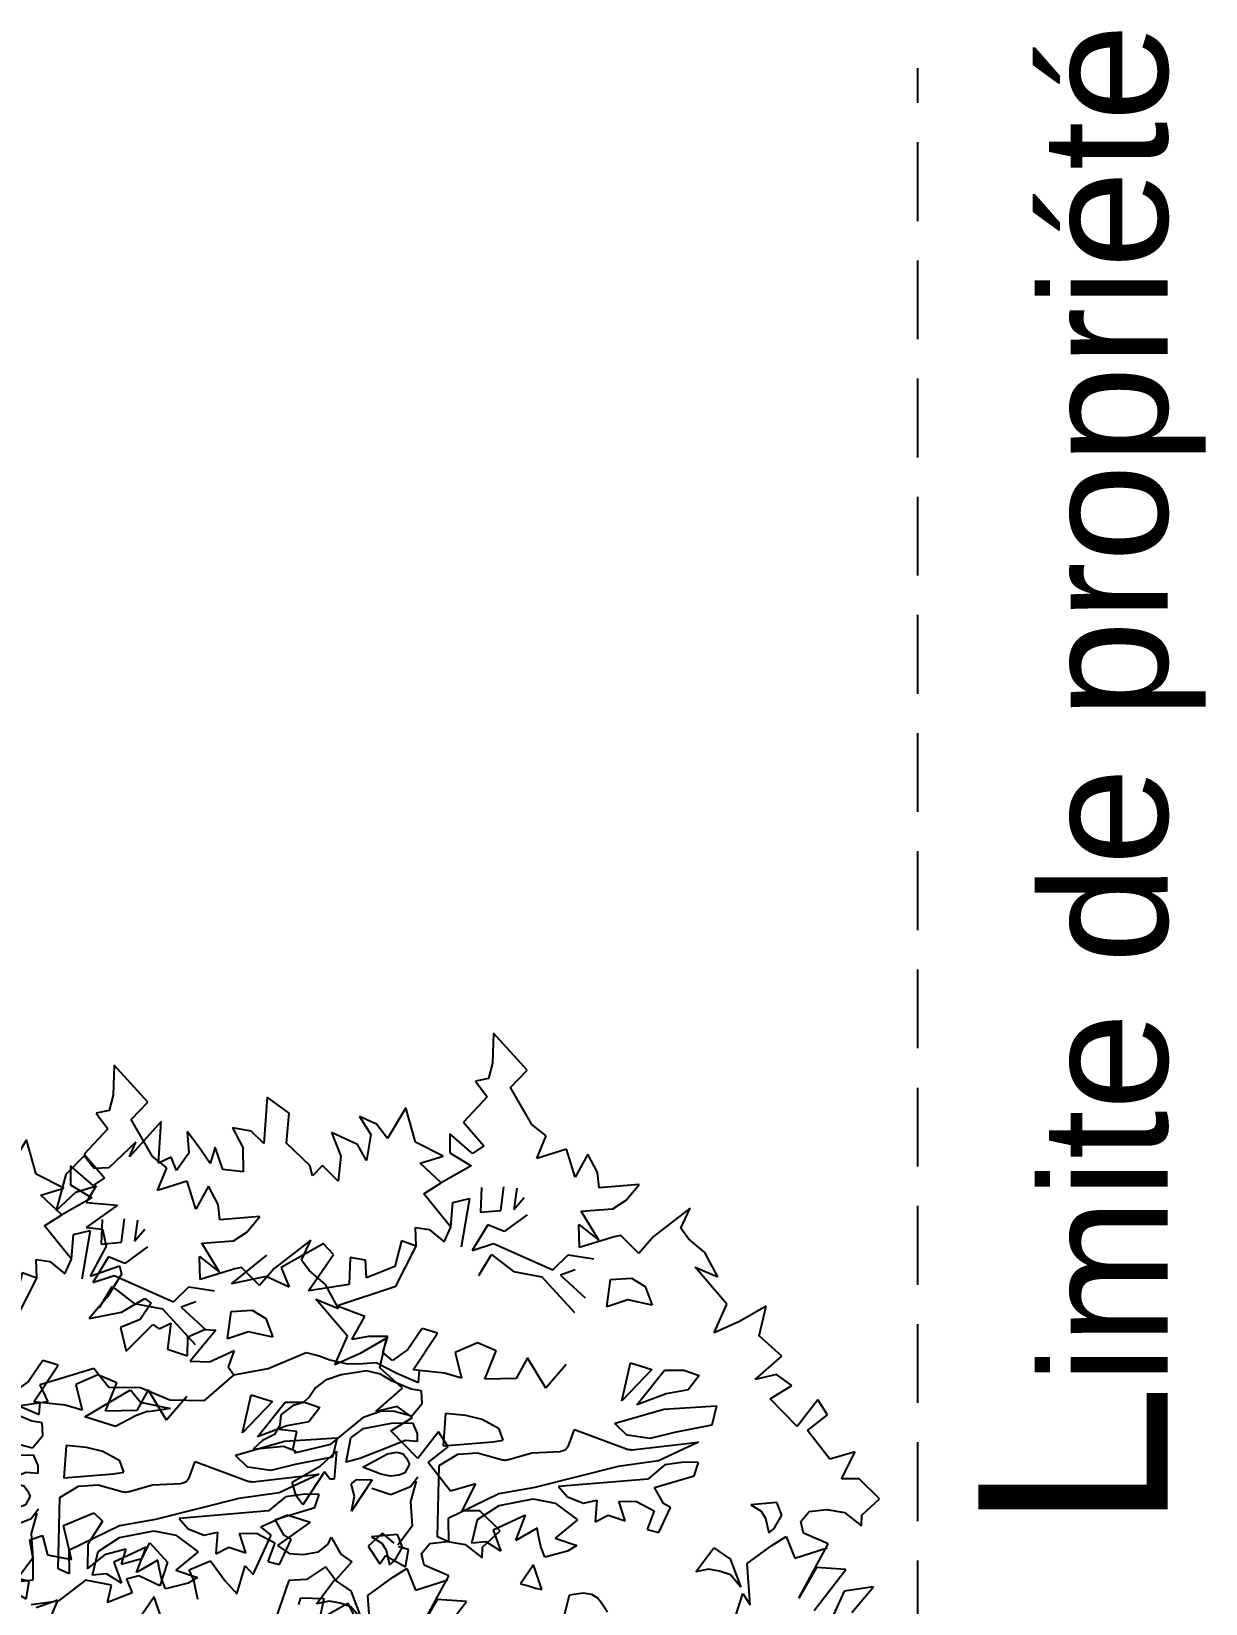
# Model space of a CAD drawing. Header units: millimetres. Extents: x 1514 to 1688, y 984 to 1013.
# Drawn here: x 1538.18 to 1541.904, y 991.759 to 996.747 of the extents above; entities that cross this region are included whole.
import ezdxf

# ---------------------------------------------------------------- set-up
doc = ezdxf.new("R2010")
doc.units = ezdxf.units.MM
doc.linetypes.add('CACHE', pattern=[0.375, 0.25, -0.125])
for name, color, linetype in [('Limites', 7, 'Continuous'), ('T2', 5, 'Continuous'), ('Texte', 7, 'Continuous')]:
    doc.layers.add(name, color=color, linetype=linetype)
doc.styles.get("Standard").update_dxf_attribs({"font": 'arial.ttf'})

# ---------------------------------------------------------------- blocks, each defined once
blk = doc.blocks.new('E13')
at = {"color": 62, "true_color": 0xacc205}
for p, q in [((1.6763, 20.3202), (1.674, 20.2511)), ((1.7534, 20.2347), (1.6763, 20.3202)), ((1.674, 20.2511), (1.6645, 20.2158)), ((1.6645, 20.2158), (1.6348, 20.2097)), ((1.7151, 20.1948), (1.7534, 20.2347)), ((1.7534, 20.2347), (1.7534, 20.2347)), ((1.6348, 20.2097), (1.6613, 20.1735)), ((1.7647, 20.1096), (1.7151, 20.1948)), ((1.1534, 20.1726), (1.1463, 20.0659)), ((1.2047, 20.1354), (1.1534, 20.1726)), ((1.1983, 20.0668), (1.2047, 20.1354)), ((1.367, 20.1278), (1.3931, 20.0868)), ((1.4063, 20.1105), (1.367, 20.1278)), ((2.1297, 19.9168), (2.0451, 19.8513)), ((2.1083, 19.8702), (2.1297, 19.9168)), ((2.1262, 19.8461), (2.1083, 19.8702)), ((0.7822, 19.8285), (0.7455, 19.7593)), ((2.1635, 19.8138), (2.1262, 19.8461)), ((2.1934, 19.7584), (2.1635, 19.8138)), ((0.7455, 19.7593), (0.8128, 19.7834)), ((0.8128, 19.7834), (0.8178, 19.7641)), ((2.1412, 19.7806), (2.1934, 19.7584)), ((2.2143, 19.6951), (2.1412, 19.7806)), ((0.8178, 19.7641), (0.7854, 19.7116)), ((0.7854, 19.7116), (0.7429, 19.6618)), ((0.8179, 19.6761), (0.8715, 19.708)), ((0.8715, 19.708), (0.8858, 19.6974)), ((0.7429, 19.6618), (0.8179, 19.6761)), ((0.8858, 19.6974), (0.861, 19.6595)), ((2.1854, 19.6291), (2.2143, 19.6951)), ((0.861, 19.6595), (0.8152, 19.6411)), ((0.8152, 19.6411), (0.8281, 19.5862)), ((0.8281, 19.5862), (0.8896, 19.6479)), ((0.8896, 19.6479), (0.9048, 19.638)), ((0.9048, 19.638), (0.9316, 19.6511)), ((0.9316, 19.6511), (0.924, 19.5911)), ((0.9708, 19.6197), (1.009, 19.6368)), ((1.0353, 19.6348), (0.976, 19.5636)), ((0.9701, 19.5754), (0.9708, 19.6197)), ((0.924, 19.5911), (0.9701, 19.5754)), ((0.976, 19.5636), (1.0203, 19.5621)), ((1.9925, 19.5597), (2.0417, 19.5445)), ((0.7538, 19.5464), (0.6704, 19.5214)), ((0.7884, 19.5029), (0.7538, 19.5464)), ((0.7331, 19.4351), (0.8383, 19.4972)), ((0.7884, 19.5029), (0.7884, 19.5029)), ((0.8614, 19.5022), (0.7884, 19.5029)), ((0.8383, 19.4972), (0.8616, 19.4689)), ((0.9293, 19.4732), (0.8614, 19.5022)), ((2.0687, 19.4523), (2.1906, 19.4601)), ((2.1906, 19.4601), (2.1796, 19.4154)), ((2.3765, 19.4128), (2.3142, 19.4763)), ((2.4247, 19.4743), (2.3765, 19.4128)), ((2.4467, 19.4396), (2.4247, 19.4743)), ((2.1796, 19.4154), (2.0938, 19.3984)), ((2.4004, 19.4034), (2.4467, 19.4396)), ((2.4521, 19.3369), (2.4004, 19.4034)), ((2.0711, 19.3244), (2.0318, 19.2914)), ((2.0318, 19.2914), (1.8258, 19.2738)), ((2.0473, 19.272), (2.1393, 19.2991)), ((2.068, 19.2345), (2.0473, 19.272)), ((1.7676, 19.2453), (1.818, 19.2357)), ((1.9653, 19.2404), (2.0058, 19.2392)), ((2.0058, 19.2392), (2.047, 19.2182)), ((2.0844, 19.2256), (2.068, 19.2345)), ((2.33, 19.2372), (2.2697, 19.2315)), ((2.2697, 19.2315), (2.2933, 19.2172)), ((2.341, 19.2079), (2.33, 19.2372)), ((0.6836, 19.1839), (0.7541, 19.2137)), ((0.7541, 19.2137), (0.7734, 19.1941)), ((1.9105, 19.1924), (1.9409, 19.2082)), ((2.047, 19.2182), (2.0304, 19.1748)), ((2.047, 19.2182), (2.047, 19.2182)), ((2.0572, 19.1679), (2.0844, 19.2256)), ((2.2933, 19.2172), (2.3034, 19.2013)), ((2.3034, 19.2013), (2.3114, 19.1674)), ((2.3235, 19.177), (2.341, 19.2079)), ((2.3854, 19.1931), (2.4042, 19.2163)), ((2.4042, 19.2163), (2.4451, 19.2208)), ((0.7022, 19.1059), (0.6836, 19.1839)), ((0.7734, 19.1941), (0.7398, 19.1409)), ((2.0304, 19.1748), (2.0572, 19.1679)), ((2.3114, 19.1674), (2.3235, 19.177)), ((2.3186, 19.1376), (2.3513, 19.1586)), ((2.3513, 19.1586), (2.3713, 19.1089)), ((2.3917, 19.1661), (2.3854, 19.1931)), ((2.4486, 19.1417), (2.3917, 19.1661)), ((0.7398, 19.1409), (0.7393, 19.0841)), ((0.7816, 19.1177), (0.8273, 19.1304)), ((0.8273, 19.1304), (0.817, 19.0952)), ((0.8642, 19.1076), (0.8833, 19.144)), ((0.8833, 19.144), (0.9234, 19.0993)), ((2.1431, 19.0771), (2.1845, 19.1327)), ((2.1845, 19.1327), (2.2233, 19.1059)), ((0.647, 19.1166), (0.7022, 19.1059)), ((0.7393, 19.0841), (0.7816, 19.1177)), ((0.817, 19.0952), (0.8642, 19.1076)), ((0.9234, 19.0993), (0.906, 19.0448)), ((0.9741, 19.0821), (1.023, 19.1022)), ((1.023, 19.1022), (1.0558, 19.0569)), ((0.7346, 19.0579), (0.6711, 19.0098)), ((0.7943, 19.0466), (0.7346, 19.0579)), ((0.8574, 19.0683), (0.8295, 19.0602)), ((0.8295, 19.0602), (0.8422, 19.0289)), ((0.906, 19.0448), (0.8574, 19.0683)), ((0.9847, 19.0578), (0.9741, 19.0821)), ((0.9935, 19.0135), (0.9847, 19.0578)), ((1.0558, 19.0569), (1.0838, 19.0264)), ((1.2444, 19.0595), (1.2036, 19.057)), ((2.1974, 19.0787), (2.1723, 19.0833)), ((2.2225, 19.07), (2.1974, 19.0787)), ((1.8389, 18.9743), (1.851, 19.0237))]:
    blk.add_line(p, q, dxfattribs=at)
at = {"color": 84, "true_color": 0x2aaf18}
for p, q in [((1.4736, 20.1481), (1.4314, 20.0774)), ((1.496, 20.0687), (1.4736, 20.1481)), ((1.6613, 20.1735), (1.6067, 20.1152)), ((0.9092, 20.1163), (0.8358, 20.0347)), ((0.9029, 20.0201), (0.9092, 20.1163)), ((1.074, 20.1018), (1.0979, 20.0564)), ((1.117, 20.0939), (1.074, 20.1018)), ((1.4314, 20.0774), (1.4063, 20.1105)), ((1.6067, 20.1152), (1.6537, 20.0604)), ((1.7976, 20.0835), (1.7647, 20.1096)), ((0.8506, 20.0688), (0.7885, 20.0099)), ((0.8358, 20.0347), (0.8506, 20.0688)), ((0.9692, 20.0938), (0.973, 20.0443)), ((0.9949, 20.0586), (0.9692, 20.0938)), ((1.1463, 20.0659), (1.117, 20.0939)), ((1.2523, 20.0153), (1.1983, 20.0668)), ((1.3025, 20.0911), (1.324, 20.0364)), ((1.3621, 20.0638), (1.3025, 20.0911)), ((1.3931, 20.0868), (1.3828, 20.0262)), ((1.5598, 20.0362), (1.496, 20.0687)), ((1.5751, 20.0881), (1.5756, 20.0445)), ((1.6277, 20.0424), (1.5751, 20.0881)), ((1.7757, 20.031), (1.7976, 20.0835)), ((0.7318, 20.037), (0.6895, 19.994)), ((0.7542, 20.008), (0.7318, 20.037)), ((0.9324, 20.0341), (0.9029, 20.0201)), ((0.9442, 20.0037), (0.9324, 20.0341)), ((0.9729, 20.0432), (0.9442, 20.0037)), ((0.973, 20.0443), (0.9729, 20.0432)), ((1.0223, 20.0197), (0.9949, 20.0586)), ((1.0336, 20.0575), (1.0223, 20.0197)), ((1.0516, 20.0061), (1.0336, 20.0575)), ((1.0979, 20.0564), (1.0985, 20.0006)), ((1.324, 20.0364), (1.3177, 19.9789)), ((1.3828, 20.0262), (1.3621, 20.0638)), ((1.5066, 20.0205), (1.5598, 20.0362)), ((1.5756, 20.0445), (1.6244, 20.0142)), ((1.6537, 20.0604), (1.6277, 20.0424)), ((1.8445, 20.0523), (1.7757, 20.031)), ((1.8642, 19.9883), (1.8445, 20.0523)), ((1.8939, 20.0409), (1.8642, 19.9883)), ((1.9162, 19.9986), (1.8939, 20.0409)), ((0.6895, 19.994), (0.6672, 19.9112)), ((0.7885, 20.0099), (0.7542, 20.008)), ((1.0985, 20.0006), (1.0516, 20.0061)), ((1.258, 19.9911), (1.2523, 20.0153)), ((1.2815, 20.015), (1.258, 19.9911)), ((1.3177, 19.9789), (1.2815, 20.015)), ((1.5551, 19.9751), (1.5066, 20.0205)), ((1.6244, 20.0142), (1.5551, 19.9751)), ((1.9202, 19.9631), (1.9162, 19.9986)), ((0.7121, 19.9533), (0.7595, 19.9678)), ((0.7595, 19.9678), (0.7358, 19.9298)), ((0.7595, 19.9678), (0.7595, 19.9678)), ((1.5153, 19.9497), (1.5551, 19.9751)), ((2.0118, 19.9713), (1.9202, 19.9631)), ((1.9825, 19.9348), (2.0118, 19.9713)), ((0.6672, 19.9112), (0.7121, 19.9533)), ((0.7358, 19.9298), (0.8084, 19.9231)), ((0.8084, 19.9231), (0.7362, 19.8718)), ((1.5776, 19.8729), (1.5153, 19.9497)), ((1.9515, 19.9153), (1.9825, 19.9348)), ((1.8782, 19.9095), (1.9515, 19.9153)), ((1.9194, 19.843), (1.8782, 19.9095)), ((0.7362, 19.8718), (0.7738, 19.8681)), ((0.7738, 19.8681), (0.7822, 19.8285)), ((1.4961, 19.8716), (1.5279, 19.8673)), ((1.4976, 19.8287), (1.4961, 19.8716)), ((1.5279, 19.8673), (1.5618, 19.839)), ((1.8729, 19.8788), (1.9194, 19.843)), ((1.8745, 19.8256), (1.8729, 19.8788)), ((1.9541, 19.8506), (1.8745, 19.8256)), ((1.9695, 19.8532), (1.9541, 19.8506)), ((2.011, 19.8122), (1.9695, 19.8532)), ((1.9695, 19.8532), (1.9695, 19.8532)), ((2.0451, 19.8513), (2.011, 19.8122)), ((2.0451, 19.8513), (2.0451, 19.8513)), ((0.7822, 19.8285), (0.7822, 19.8285)), ((1.2848, 19.8347), (1.1858, 19.7795)), ((1.2847, 19.8336), (1.2848, 19.8347)), ((1.3067, 19.8092), (1.2847, 19.8336)), ((1.4634, 19.8408), (1.4486, 19.7821)), ((1.4508, 19.7365), (1.4976, 19.8287)), ((1.4976, 19.8287), (1.4634, 19.8408)), ((1.0711, 19.742), (1.1531, 19.8077)), ((1.1858, 19.7795), (1.2043, 19.7345)), ((1.2491, 19.7254), (1.3067, 19.8092)), ((1.3449, 19.8025), (1.3431, 19.7401)), ((1.3804, 19.7968), (1.3449, 19.8025)), ((1.383, 19.756), (1.3804, 19.7968)), ((1.4486, 19.7821), (1.383, 19.756)), ((1.1512, 19.7586), (1.0711, 19.742)), ((1.2043, 19.7345), (1.1512, 19.7586)), ((1.3431, 19.7401), (1.2491, 19.7254)), ((1.3431, 19.7401), (1.3431, 19.7401)), ((1.9379, 19.6889), (1.9457, 19.7517)), ((1.9457, 19.7517), (1.9941, 19.7547)), ((1.9941, 19.7547), (2.026, 19.736)), ((1.3136, 19.6912), (1.4508, 19.7365)), ((1.9857, 19.705), (1.9379, 19.6889)), ((2.0424, 19.6923), (1.9857, 19.705)), ((2.026, 19.736), (2.0424, 19.6923)), ((1.3791, 19.6662), (1.3136, 19.6912)), ((1.3493, 19.6135), (1.3791, 19.6662)), ((2.3048, 19.6901), (2.2434, 19.655)), ((2.2893, 19.6222), (2.3048, 19.6901)), ((1.009, 19.6368), (1.0353, 19.6348)), ((1.5115, 19.639), (1.4783, 19.5904)), ((1.5467, 19.6279), (1.5115, 19.639)), ((2.2434, 19.655), (2.1854, 19.6291)), ((1.3877, 19.62), (1.3493, 19.6135)), ((1.4324, 19.6204), (1.3877, 19.62)), ((1.4209, 19.5834), (1.4324, 19.6204)), ((1.4909, 19.5431), (1.5467, 19.6279)), ((1.6387, 19.6057), (1.5877, 19.5831)), ((1.6819, 19.5872), (1.6387, 19.6057)), ((2.3415, 19.5747), (2.2893, 19.6222)), ((1.0203, 19.5621), (1.0772, 19.588)), ((1.0772, 19.588), (1.064, 19.55)), ((1.1558, 19.5468), (1.2439, 19.5837)), ((1.2439, 19.5837), (1.2736, 19.5757)), ((1.2984, 19.5662), (1.3386, 19.5575)), ((1.4433, 19.5646), (1.4209, 19.5834)), ((1.4783, 19.5904), (1.4433, 19.5646)), ((1.5877, 19.5831), (1.6021, 19.524)), ((1.6561, 19.5218), (1.6819, 19.5872)), ((1.7546, 19.5711), (1.7282, 19.523)), ((1.7966, 19.5008), (1.7546, 19.5711)), ((1.9725, 19.4721), (1.9925, 19.5597)), ((2.2797, 19.5214), (2.3415, 19.5747)), ((0.6704, 19.5214), (0.6288, 19.5086)), ((1.0767, 19.532), (1.0077, 19.4721)), ((1.064, 19.55), (1.0767, 19.532)), ((1.0767, 19.532), (1.1558, 19.5468)), ((1.5632, 19.5357), (1.4909, 19.5431)), ((1.6021, 19.524), (1.5632, 19.5357)), ((1.7282, 19.523), (1.6561, 19.5218)), ((1.8436, 19.5559), (1.7966, 19.5008)), ((2.0417, 19.5445), (1.9725, 19.4721)), ((2.007, 19.4627), (2.0707, 19.5423)), ((2.0707, 19.5423), (2.1154, 19.5427)), ((2.1154, 19.5427), (2.1505, 19.5305)), ((2.1505, 19.5305), (2.1252, 19.4973)), ((2.3288, 19.5329), (2.2797, 19.5214)), ((2.3647, 19.5074), (2.3288, 19.5329)), ((0.6288, 19.5086), (0.6475, 19.4693)), ((1.265, 19.5016), (1.2512, 19.4808)), ((2.0741, 19.4879), (2.007, 19.4627)), ((2.1252, 19.4973), (2.0741, 19.4879)), ((2.3142, 19.4763), (2.3647, 19.5074)), ((0.6475, 19.4693), (0.5623, 19.4569)), ((0.8616, 19.4689), (0.9306, 19.4541)), ((0.9306, 19.4541), (0.8788, 19.4467)), ((1.0077, 19.4721), (0.9293, 19.4732)), ((1.2125, 19.4602), (1.1855, 19.4395)), ((1.2369, 19.4678), (1.2125, 19.4602)), ((1.2512, 19.4808), (1.2369, 19.4678)), ((1.9564, 19.4203), (2.0687, 19.4523)), ((0.8034, 19.4127), (0.7331, 19.4351)), ((0.8457, 19.4352), (0.8034, 19.4127)), ((0.8458, 19.436), (0.8457, 19.4352)), ((0.8789, 19.4478), (0.8458, 19.436)), ((0.8788, 19.4467), (0.8789, 19.4478)), ((1.1826, 19.4159), (1.1707, 19.3941)), ((1.1855, 19.4395), (1.1826, 19.4159)), ((1.9845, 19.3916), (1.9563, 19.4192)), ((1.1431, 19.3802), (1.1215, 19.3599)), ((1.1707, 19.3941), (1.1431, 19.3802)), ((1.2223, 19.4007), (1.1814, 19.4057)), ((1.2129, 19.3586), (1.2223, 19.4007)), ((1.849, 19.3683), (1.8632, 19.4055)), ((1.8632, 19.4055), (1.9867, 19.3595)), ((2.0378, 19.3846), (1.9845, 19.3924)), ((1.9845, 19.3924), (1.9845, 19.3916)), ((1.9963, 19.3584), (2.1482, 19.3761)), ((2.0938, 19.3984), (2.0378, 19.3846)), ((2.149, 19.3761), (2.0566, 19.3331)), ((2.1482, 19.3761), (2.149, 19.3761)), ((1.1215, 19.3599), (1.1913, 19.3671)), ((1.1913, 19.3671), (1.2189, 19.3563)), ((1.2167, 19.3519), (1.3005, 19.372)), ((1.2189, 19.3563), (1.2167, 19.3519)), ((1.2769, 19.3215), (1.3137, 19.3558)), ((1.3137, 19.3558), (1.3087, 19.2907)), ((2.5103, 19.3541), (2.4521, 19.3369)), ((2.479, 19.2921), (2.5103, 19.3541)), ((1.2115, 19.284), (1.2769, 19.3215)), ((1.2861, 19.3076), (1.2359, 19.2318)), ((1.2981, 19.2907), (1.2861, 19.3076)), ((2.0566, 19.3331), (1.9639, 19.3201)), ((2.1162, 19.3304), (2.0711, 19.3244)), ((2.1492, 19.3298), (2.1162, 19.3304)), ((2.1393, 19.2991), (2.1492, 19.3298)), ((1.2205, 19.2528), (1.2115, 19.284)), ((1.3087, 19.2907), (1.2981, 19.2907)), ((1.3477, 19.2801), (1.3606, 19.2905)), ((1.355, 19.2519), (1.3477, 19.2801)), ((1.3958, 19.2897), (1.3485, 19.2175)), ((1.3606, 19.2905), (1.3958, 19.2897)), ((2.5199, 19.2919), (2.479, 19.2921)), ((2.5664, 19.2456), (2.5199, 19.2919)), ((1.2359, 19.2318), (1.2205, 19.2528)), ((1.3485, 19.2175), (1.355, 19.2519)), ((2.5256, 19.2081), (2.5664, 19.2456)), ((1.5717, 19.2004), (1.5724, 19.1462)), ((2.4451, 19.2208), (2.4863, 19.2138)), ((2.4863, 19.2138), (2.5249, 19.1835)), ((2.5249, 19.1835), (2.5256, 19.2081)), ((1.4201, 19.1664), (1.3871, 19.1367)), ((1.4466, 19.1433), (1.4201, 19.1664)), ((1.2374, 19.1169), (1.2721, 19.1237)), ((1.2721, 19.1237), (1.2942, 19.141)), ((1.2942, 19.141), (1.3012, 19.1575)), ((1.3012, 19.1575), (1.3239, 19.1179)), ((1.3871, 19.1367), (1.4135, 19.0954)), ((1.4796, 19.1284), (1.4565, 19.135)), ((1.473, 19.0888), (1.4796, 19.1284)), ((1.5724, 19.1462), (1.5467, 19.1577)), ((2.2613, 19.0965), (2.3186, 19.1376)), ((2.3186, 19.1376), (2.3186, 19.1376)), ((2.3713, 19.1089), (2.446, 19.1325)), ((2.3802, 19.0162), (2.4486, 19.1417)), ((1.2374, 19.1169), (1.2374, 19.1169)), ((1.2883, 19.0884), (1.2444, 19.0595)), ((1.3117, 19.0582), (1.2883, 19.0884)), ((1.349, 19.1), (1.3117, 19.0582)), ((1.3239, 19.1179), (1.349, 19.1)), ((1.4135, 19.0954), (1.4267, 19.1152)), ((1.4267, 19.1152), (1.473, 19.0888)), ((2.2233, 19.1059), (2.2232, 19.1051)), ((2.2232, 19.1051), (2.2468, 19.0416)), ((2.2684, 19.0012), (2.2613, 19.0965)), ((2.4216, 19.0869), (2.3802, 19.0162)), ((2.4887, 19.0829), (2.4216, 19.0869)), ((2.1723, 19.0833), (2.1431, 19.0771)), ((2.2468, 19.0416), (2.2225, 19.07)), ((2.416, 18.988), (2.4887, 19.0829)), ((2.4887, 19.0829), (2.4887, 19.0829)), ((1.2268, 19.0021), (1.2317, 19.0169)), ((1.2317, 19.0169), (1.2847, 19.0159)), ((1.2847, 19.0159), (1.2745, 18.9682)), ((1.7571, 19.0449), (1.7726, 19.0392)), ((1.7726, 19.0392), (1.7875, 19.0361)), ((1.851, 19.0237), (1.8828, 19.0288)), ((1.8828, 19.0288), (1.9023, 19.0254)), ((1.9023, 19.0254), (1.916, 19.0168)), ((1.916, 19.0168), (1.9237, 19.0076)), ((2.2363, 18.979), (2.2514, 19.0272)), ((2.2514, 19.0272), (2.2684, 19.0012)), ((2.4849, 19.0328), (2.4607, 18.9778)), ((2.5528, 19.0428), (2.4849, 19.0328)), ((2.5028, 18.9833), (2.5528, 19.0428)), ((1.2745, 18.9682), (1.3399, 19.0049)), ((1.3399, 19.0049), (1.3644, 18.9548)), ((1.9237, 19.0076), (1.939, 18.9847))]:
    blk.add_line(p, q, dxfattribs=at)
at = {"color": 45, "true_color": 0xba8d4a}
for p, q in [((1.6482, 19.9642), (1.6458, 19.9075)), ((1.6927, 19.9115), (1.6995, 19.9659)), ((1.7296, 19.9626), (1.7231, 19.9138)), ((1.7231, 19.9138), (1.7469, 19.9415)), ((1.7533, 19.9012), (1.7003, 19.8625)), ((1.6763, 19.8351), (1.8129, 19.7743)), ((1.8129, 19.7743), (1.8486, 19.8086)), ((1.8486, 19.8086), (1.9077, 19.7992)), ((1.7878, 19.7581), (1.863, 19.6757)), ((1.8641, 19.7741), (1.8309, 19.7615)), ((1.8309, 19.7615), (1.8876, 19.7098)), ((1.2736, 19.5757), (1.2984, 19.5662)), ((1.3242, 19.532), (1.2883, 19.5196)), ((1.2883, 19.5196), (1.265, 19.5016)), ((1.3005, 19.372), (1.3774, 19.4351)), ((1.689, 19.4075), (1.65, 19.4286)), ((1.3363, 19.3302), (1.3471, 19.3863)), ((1.5598, 19.3681), (1.6745, 19.3775)), ((1.6745, 19.3775), (1.6984, 19.3813)), ((1.6984, 19.3813), (1.689, 19.4075)), ((1.4209, 19.3598), (1.3673, 19.3384)), ((1.3742, 19.319), (1.4315, 19.3495)), ((1.7643, 19.3516), (1.8309, 19.3551)), ((1.3673, 19.3384), (1.3363, 19.3302)), ((1.4157, 19.3025), (1.3742, 19.319)), ((1.4389, 19.2545), (1.3954, 19.2696)), ((1.4381, 19.2978), (1.4157, 19.3025)), ((1.4842, 19.2733), (1.4389, 19.2545)), ((1.5012, 19.296), (1.4842, 19.2733)), ((1.4974, 19.2865), (1.4842, 19.2394)), ((1.4842, 19.2394), (1.488, 19.1827)), ((1.488, 19.1827), (1.4555, 19.1387))]:
    blk.add_line(p, q, dxfattribs=at)
at = {"color": 47, "true_color": 0x8d6a35}
for p, q in [((1.5776, 19.8729), (1.582, 19.9295)), ((1.582, 19.9295), (1.6206, 19.9387)), ((1.6206, 19.9387), (1.6017, 19.8264)), ((1.6458, 19.9075), (1.6927, 19.9115)), ((1.5618, 19.839), (1.5776, 19.8729)), ((1.6633, 19.8778), (1.6266, 19.8189)), ((1.7003, 19.8625), (1.6633, 19.8778)), ((1.6266, 19.8189), (1.6763, 19.8351)), ((1.6421, 19.7608), (1.6716, 19.8097)), ((1.6716, 19.8097), (1.7225, 19.7706)), ((1.7225, 19.7706), (1.7878, 19.7581)), ((1.3386, 19.5575), (1.3746, 19.5577)), ((1.3746, 19.5577), (1.4051, 19.56)), ((1.4051, 19.56), (1.4533, 19.5354)), ((1.3597, 19.5369), (1.3242, 19.532)), ((1.3828, 19.5408), (1.3597, 19.5369)), ((1.4152, 19.5337), (1.3828, 19.5408)), ((1.4424, 19.5173), (1.4152, 19.5337)), ((1.4533, 19.5354), (1.5028, 19.5138)), ((1.5028, 19.5138), (1.5056, 19.5416)), ((1.4857, 19.4988), (1.4424, 19.5173)), ((1.51, 19.4951), (1.4857, 19.4988)), ((1.5116, 19.4657), (1.51, 19.4951)), ((1.3774, 19.4351), (1.4174, 19.4491)), ((1.4174, 19.4491), (1.4466, 19.448)), ((1.4874, 19.4372), (1.5116, 19.4657)), ((1.3764, 19.4079), (1.4406, 19.42)), ((1.4406, 19.42), (1.4892, 19.4209)), ((1.4466, 19.448), (1.4874, 19.4372)), ((1.4892, 19.4209), (1.4995, 19.3965)), ((1.5655, 19.4416), (1.5598, 19.3681)), ((1.5656, 19.4426), (1.5655, 19.4416)), ((1.6118, 19.438), (1.5656, 19.4426)), ((1.65, 19.4286), (1.6118, 19.438)), ((1.3471, 19.3863), (1.3764, 19.4079)), ((1.4728, 19.3804), (1.4209, 19.3598)), ((1.4999, 19.3776), (1.4728, 19.3804)), ((1.4995, 19.3965), (1.4999, 19.3776)), ((1.4315, 19.3495), (1.4537, 19.3535)), ((1.4537, 19.3535), (1.4675, 19.3497)), ((1.4675, 19.3497), (1.4754, 19.3396)), ((1.4754, 19.3396), (1.4819, 19.3259)), ((1.5507, 19.3225), (1.5935, 19.3485)), ((1.5935, 19.3485), (1.6393, 19.3517)), ((1.6393, 19.3517), (1.6966, 19.3353)), ((1.708, 19.3353), (1.7643, 19.3516)), ((1.4717, 19.3058), (1.458, 19.3001)), ((1.4819, 19.3259), (1.4717, 19.3058)), ((1.5467, 19.1577), (1.5507, 19.3225)), ((1.458, 19.3001), (1.4381, 19.2978))]:
    blk.add_line(p, q, dxfattribs=at)
at = {"color": 97, "true_color": 0x25742c}
for p, q in [((1.9639, 19.3201), (1.7715, 19.2715)), ((1.7715, 19.2715), (1.6881, 19.257)), ((1.8258, 19.2738), (1.8467, 19.2506)), ((1.6881, 19.257), (1.5717, 19.2004)), ((1.6887, 19.2302), (1.7676, 19.2453)), ((1.818, 19.2357), (1.87, 19.1974)), ((1.8467, 19.2506), (1.8835, 19.2353)), ((1.8835, 19.2353), (1.9143, 19.2424)), ((1.9143, 19.2424), (1.9105, 19.1924)), ((1.9143, 19.2424), (1.9143, 19.2424)), ((1.9797, 19.1947), (1.9653, 19.2404)), ((1.1392, 19.1813), (1.2001, 19.2088)), ((1.2001, 19.2088), (1.2526, 19.1916)), ((1.6263, 19.1432), (1.6389, 19.198)), ((1.6389, 19.198), (1.6887, 19.2302)), ((1.7495, 19.2077), (1.6749, 19.1736)), ((1.7272, 19.1496), (1.7495, 19.2077)), ((1.87, 19.1974), (1.8186, 19.155)), ((1.9409, 19.2082), (1.9797, 19.1947)), ((0.6061, 19.1512), (0.6353, 19.1611)), ((0.6353, 19.1611), (0.647, 19.1166)), ((1.1213, 19.0709), (1.1632, 19.1616)), ((1.1632, 19.1616), (1.1392, 19.1813)), ((1.2526, 19.1916), (1.1776, 19.1377)), ((1.6749, 19.1736), (1.6931, 19.1248)), ((1.7767, 19.178), (1.7272, 19.1496)), ((1.78, 19.1599), (1.7767, 19.178)), ((1.7849, 19.1357), (1.78, 19.1599)), ((0.6141, 19.107), (0.6061, 19.1512)), ((1.1776, 19.1377), (1.2046, 19.1194)), ((1.6587, 19.1464), (1.6263, 19.1432)), ((1.6931, 19.1248), (1.6587, 19.1464)), ((1.7944, 19.1114), (1.7849, 19.1357)), ((1.8466, 19.1245), (1.7944, 19.1114)), ((1.8186, 19.155), (1.8684, 19.1379)), ((1.8684, 19.1379), (1.8466, 19.1245)), ((0.6141, 19.107), (0.6141, 19.107)), ((0.6141, 19.0585), (0.6141, 19.107)), ((1.0838, 19.0264), (1.1028, 19.0912)), ((1.1028, 19.0912), (1.1213, 19.0709)), ((1.2046, 19.1194), (1.2374, 19.1169)), ((1.7684, 19.0933), (1.7385, 19.0493)), ((1.7875, 19.0361), (1.7684, 19.0933)), ((0.5377, 19.0503), (0.6141, 19.0585)), ((1.2036, 19.057), (1.1584, 18.9259)), ((1.7385, 19.0493), (1.7571, 19.0449)), ((0.7856, 19.0067), (0.7943, 19.0466)), ((0.8422, 19.0289), (0.7856, 19.0067)), ((0.6711, 19.0098), (0.609, 19.0012)), ((0.6206, 18.9947), (0.6705, 19.0125)), ((0.6705, 19.0125), (0.6474, 18.9585))]:
    blk.add_line(p, q, dxfattribs=at)
at = {"color": 45, "true_color": 0xba8d4a, "extrusion": (0, 0, -1)}
blk.add_ellipse((1.8298, 19.3756), major_axis=(0.0162, 0.0126), ratio=1, start_param=1.02547, end_param=2.179672, dxfattribs=at)
at = {"color": 84, "true_color": 0x2aaf18, "extrusion": (0, 0, -1)}
blk.add_ellipse((1.9939, 19.3788), major_axis=(0.0162, 0.0126), ratio=1, start_param=2.11551, end_param=2.588137, dxfattribs=at)
at = {"color": 47, "true_color": 0x8d6a35, "extrusion": (0, 0, -1)}
blk.add_ellipse((1.7023, 19.355), major_axis=(0.0162, 0.0126), ratio=1, start_param=1.94944, end_param=2.511256, dxfattribs=at)
at = {"layer": 'T2'}
for p, q in [((1.6021, 19.524), (1.6021, 19.524)), ((1.9563, 19.4192), (1.9564, 19.4203))]:
    blk.add_line(p, q, dxfattribs=at)

msp = doc.modelspace()

# ---------------------------------------------------------------- linework, layer by layer
at = {"layer": 'Limites', "linetype": 'CACHE', "transparency": 33554636}
msp.add_line((1540.9916, 986.7709), (1540.9916, 996.631), dxfattribs=at)

# ---------------------------------------------------------------- block references
at = {"color": 45, "true_color": 0xba8d4a, "xscale": 1.37477329816057, "yscale": 1.37477329816057, "zscale": 1.37477329816057}
for p in [(1537.3414, 965.633), (1536.138, 965.5315)]:
    msp.add_blockref('E13', p, dxfattribs=at)

# ---------------------------------------------------------------- texts
at = {"layer": 'Texte', "insert": (1541.1837, 991.9893), "char_height": 0.6, "attachment_point": 1, "rotation": 90}
msp.add_mtext_dynamic_manual_height_columns('L{\\H0.66667x;imite de propriété}', width=8.451737, gutter_width=12.5, heights=[0.8816], dxfattribs=at)

doc.saveas('drawing.dxf')
